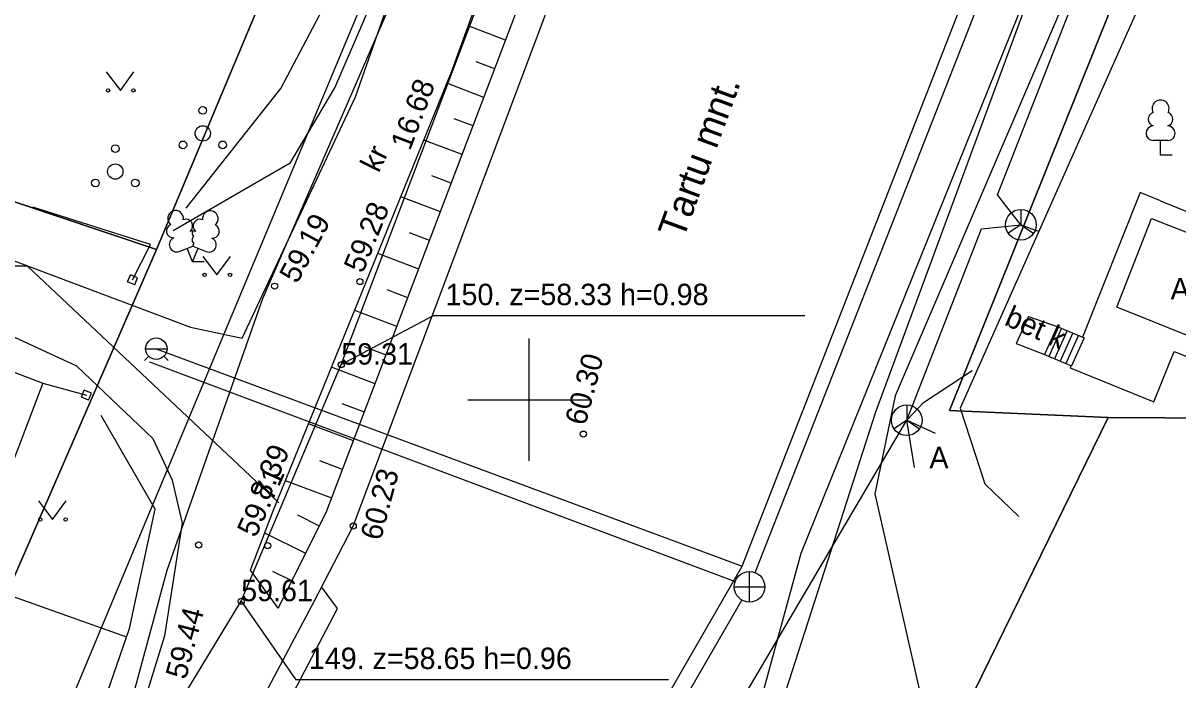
# Model space of a CAD drawing. Extents: x 641419 to 642110, y 6457061 to 6457992.
# Drawn here: x 641533.48 to 641571.19, y 6457340.85 to 6457362.3 of the extents above; entities that cross this region are included whole.
import ezdxf

# ---------------------------------------------------------------- set-up
doc = ezdxf.new("R2010")
doc.units = 0
for name, color, linetype in [('ABIJOONIS', 7, 'Continuous'), ('AED', 7, 'Continuous'), ('GKAEV', 7, 'Continuous'), ('HALJASTUS', 7, 'Continuous'), ('HOONE', 7, 'Continuous'), ('JOONSIDE', 7, 'Continuous'), ('KORGUS', 7, 'Continuous'), ('KPKAABEL', 7, 'Continuous'), ('KTRASS', 7, 'Continuous'), ('MPKAABEL', 7, 'Continuous'), ('MPOHULIIN', 7, 'Continuous'), ('PIIR', 7, 'Continuous'), ('PUU', 7, 'Continuous'), ('RELJEEF', 7, 'Continuous'), ('SIKAEV', 7, 'Continuous'), ('TEE', 7, 'Continuous'), ('TKAEV', 7, 'Continuous'), ('VKAEV', 7, 'Continuous'), ('VORK', 7, 'Continuous'), ('VTRASS', 7, 'Continuous')]:
    doc.layers.add(name, color=color, linetype=linetype)

msp = doc.modelspace()

# ---------------------------------------------------------------- linework, layer by layer
at = {"layer": 'ABIJOONIS'}
for p, q in [((641543.869, 6457351.147), (641546.855, 6457352.737)), ((641559.007, 6457352.737), (641546.855, 6457352.737)), ((641540.601, 6457343.421), (641542.39, 6457340.857)), ((641554.556, 6457340.857), (641542.39, 6457340.857))]:
    msp.add_line(p, q, dxfattribs=at)
for points in [[(641541.832, 6457346.636), (641533.622, 6457354.357), (641502.795, 6457354.357)], [(641543.869, 6457351.147), (641543.869, 6457351.147), (641543.869, 6457351.147)], [(641540.601, 6457343.421), (641540.601, 6457343.421), (641540.601, 6457343.421)]]:
    msp.add_lwpolyline(points, dxfattribs=at)
at = {"layer": 'AED'}
for p, q in [((641536.893, 6457353.848), (641536.988, 6457354.079)), ((641537.219, 6457353.984), (641536.988, 6457354.079)), ((641537.124, 6457353.753), (641537.219, 6457353.984)), ((641537.124, 6457353.753), (641536.893, 6457353.848)), ((641535.382, 6457350.079), (641535.477, 6457350.31)), ((641535.708, 6457350.215), (641535.477, 6457350.31)), ((641535.613, 6457349.984), (641535.708, 6457350.215)), ((641535.613, 6457349.984), (641535.382, 6457350.079))]:
    msp.add_line(p, q, dxfattribs=at)
for points in [[(641538.804, 6457356.258), (641541.9, 6457360.164), (641544.931, 6457365.931), (641545.566, 6457368.539), (641545.115, 6457370.601)], [(641537.056, 6457353.916), (641537.635, 6457355.065), (641533.791, 6457356.291)], [(641534.125, 6457350.537), (641535.545, 6457350.147)]]:
    msp.add_lwpolyline(points, dxfattribs=at)
at = {"layer": 'GKAEV'}
for p, q in [((641557.203, 6457343.391), (641557.203, 6457344.391)), ((641556.703, 6457343.891), (641557.703, 6457343.891))]:
    msp.add_line(p, q, dxfattribs=at)
msp.add_circle((641557.203, 6457343.891), 0.5, dxfattribs=at)
at = {"layer": 'HALJASTUS'}
for p, q in [((641536.19, 6457360.707), (641536.654, 6457360.1)), ((641536.654, 6457360.1), (641537.099, 6457360.707)), ((641542.195, 6457357.723), (641538.384, 6457355.51)), ((641539.345, 6457354.68), (641539.808, 6457354.074)), ((641539.808, 6457354.074), (641540.254, 6457354.68)), ((641533.976, 6457346.696), (641534.439, 6457346.089)), ((641534.439, 6457346.089), (641534.884, 6457346.696))]:
    msp.add_line(p, q, dxfattribs=at)
for points in [[(641542.195, 6457357.723), (641543.656, 6457360.189), (641546.198, 6457366.068), (641546.561, 6457368.061), (641545.795, 6457371.08)], [(641534.503, 6457335.443), (641536.949, 6457342.528), (641537.794, 6457346.426), (641536.033, 6457349.482)], [(641531.672, 6457344.095), (641536.851, 6457342.253)]]:
    msp.add_lwpolyline(points, dxfattribs=at)
for centre, radius in [((641536.253, 6457360.1), 0.055), ((641537.082, 6457360.1), 0.055), ((641539.347, 6457359.447), 0.125), ((641539.347, 6457358.697), 0.25), ((641536.49, 6457358.202), 0.125), ((641538.697, 6457358.322), 0.125), ((641539.997, 6457358.322), 0.125), ((641536.49, 6457357.452), 0.25), ((641535.84, 6457357.077), 0.125), ((641537.14, 6457357.077), 0.125), ((641539.407, 6457354.074), 0.055), ((641540.236, 6457354.074), 0.055), ((641534.038, 6457346.089), 0.055), ((641534.867, 6457346.089), 0.055)]:
    msp.add_circle(centre, radius, dxfattribs=at)
at = {"layer": 'HOONE'}
for points in [[(641574.788, 6457350.777), (641569.195, 6457353.017), (641570.334, 6457355.92), (641575.942, 6457353.719)], [(641531.579, 6457351.513), (641534.125, 6457350.537), (641528.38, 6457335.45), (641523.94, 6457337.18), (641524.983, 6457340.205), (641521.71, 6457341.486), (641523.361, 6457345.705), (641520.334, 6457346.889), (641521.096, 6457348.835)]]:
    msp.add_lwpolyline(points, dxfattribs=at)
at = {"layer": 'KORGUS'}
for centre in [(641541.694, 6457353.708), (641544.478, 6457353.857), (641543.869, 6457351.147), (641551.774, 6457348.877), (641544.261, 6457345.875), (641539.212, 6457345.257), (641541.47, 6457345.233), (641540.601, 6457343.421)]:
    msp.add_circle(centre, 0.1, dxfattribs=at)
at = {"layer": 'KPKAABEL'}
msp.add_lwpolyline([(641504.648, 6457312.689), (641528.151, 6457323.681), (641550.581, 6457377.408)], dxfattribs=at)
at = {"layer": 'KTRASS'}
for points in [[(641557.386, 6457344.356), (641565.786, 6457365.761)], [(641537.605, 6457351.242), (641556.735, 6457344.067)], [(641545.979, 6457324.455), (641556.953, 6457343.458)]]:
    msp.add_lwpolyline(points, dxfattribs=at)
at = {"layer": 'MPKAABEL'}
msp.add_lwpolyline([(641528.534, 6457331.555), (641529.448, 6457331.022), (641532.246, 6457330.631), (641534.482, 6457333.336), (641540.601, 6457343.421), (641543.869, 6457351.147), (641549.792, 6457366.743), (641550.37, 6457370.79), (641549.388, 6457375.628), (641549.503, 6457379.219), (641548.982, 6457379.475)], dxfattribs=at)
msp.add_lwpolyline([(641528.534, 6457331.555), (641529.448, 6457331.022), (641532.246, 6457330.631), (641534.482, 6457333.336), (641540.601, 6457343.421), (641543.869, 6457351.147), (641549.792, 6457366.743), (641550.37, 6457370.79), (641549.388, 6457375.628), (641549.503, 6457379.219), (641548.982, 6457379.475)], dxfattribs=at)
at = {"layer": 'MPOHULIIN'}
msp.add_lwpolyline([(641619.665, 6457556.747), (641619.059, 6457553.97), (641617.823, 6457543.529), (641614.268, 6457520.109), (641612.104, 6457512.666), (641607.814, 6457495.609), (641602.918, 6457475.554), (641598.512, 6457458.244), (641596.267, 6457452.287), (641593.309, 6457440.416), (641589.517, 6457427.576), (641585.417, 6457413.184), (641578.704, 6457395.718), (641571.554, 6457376.825), (641567.313, 6457365.845), (641561.32, 6457349.594), (641557.539, 6457337.868), (641554.526, 6457326.691), (641555.177, 6457319.203)], dxfattribs=at)
at = {"layer": 'PIIR'}
for points in [[(641569.04, 6457446.99), (641554.16, 6457393.85), (641537.84, 6457354.9), (641519.19, 6457312.04), (641509.05, 6457289.09), (641499.5, 6457270.01)], [(641503.96, 6457239.83), (641537.56, 6457300.39), (641541.6, 6457299.46), (641556.66, 6457323.19), (641562.72, 6457323.01), (641562.85, 6457337.02), (641568.91, 6457349.42), (641563.73, 6457349.65), (641591.66, 6457419.16), (641595.67, 6457421.17), (641597.39, 6457428.63), (641593.91, 6457430.93)]]:
    msp.add_lwpolyline(points, dxfattribs=at)
for points in [[(641593.91, 6457430.93), (641597.39, 6457428.63), (641595.67, 6457421.17), (641591.66, 6457419.16), (641563.73, 6457349.65), (641568.91, 6457349.42), (641585.53, 6457349.32), (641604.8, 6457380.02), (641621.1, 6457432.44), (641623.24, 6457439.05)], [(641469.89, 6457377.71), (641537.84, 6457354.9), (641554.16, 6457393.85), (641515.09, 6457407.02)], [(641450.84, 6457342.81), (641519.19, 6457312.04), (641537.84, 6457354.9), (641469.89, 6457377.71)], [(641562.85, 6457337.02), (641562.72, 6457323.01), (641582.99, 6457323.4), (641585.53, 6457349.32), (641568.91, 6457349.42)]]:
    msp.add_lwpolyline(points, close=True, dxfattribs=at)
at = {"layer": 'PUU'}
for p, q in [((641570.867, 6457358.464), (641570.387, 6457358.464)), ((641570.627, 6457357.989), (641570.627, 6457358.464)), ((641571.007, 6457357.989), (641570.627, 6457357.989)), ((641538.575, 6457354.842), (641539.02, 6457355.017)), ((641539.015, 6457354.507), (641538.84, 6457354.947)), ((641539.015, 6457354.507), (641539.195, 6457354.947)), ((641539.02, 6457355.017), (641539.46, 6457354.837)), ((641539.395, 6457354.507), (641539.015, 6457354.507))]:
    msp.add_line(p, q, dxfattribs=at)
msp.add_lwpolyline([(641539.02, 6457355.512), (641539, 6457355.437), (641539, 6457355.417), (641539.01, 6457355.387), (641539.03, 6457355.352), (641539.035, 6457355.332), (641539.02, 6457355.297), (641538.995, 6457355.247), (641538.99, 6457355.222), (641538.995, 6457355.207), (641539.005, 6457355.177), (641539.04, 6457355.117), (641539.045, 6457355.097), (641539.04, 6457355.077), (641539.025, 6457355.042), (641539.02, 6457355.017)], dxfattribs=at)
for centre, radius, start, end in [((641570.627, 6457359.509), 0.277, 332.5799, 207.4201), ((641570.457, 6457359.162), 0.233, 109.0217, 253.1415), ((641570.797, 6457359.162), 0.233, 286.8508, 70.9859), ((641570.39, 6457358.701), 0.238, 90.0016, 269.3953), ((641570.864, 6457358.701), 0.238, 270.6047, 89.9984), ((641538.458, 6457355.921), 0.256, 111.5027, 232.5173), ((641538.458, 6457355.921), 0.256, 350.4856, 111.5002), ((641538.793, 6457355.671), 0.224, 308.5041, 111.5725), ((641539.256, 6457355.666), 0.225, 67.7016, 230.5126), ((641539.594, 6457355.912), 0.256, 67.6168, 188.6314), ((641539.594, 6457355.912), 0.256, 306.5997, 67.6143), ((641538.384, 6457355.51), 0.224, 111.4304, 274.4987), ((641539.019, 6457355.274), 0.237, 66.7655, 111.5015), ((641539.661, 6457355.5), 0.224, 264.6183, 67.6866), ((641538.489, 6457355.065), 0.237, 111.5014, 291.5004), ((641539.55, 6457355.057), 0.237, 247.6166, 67.6155)]:
    msp.add_arc(centre, radius, start, end, dxfattribs=at)
at = {"layer": 'RELJEEF'}
for p, q in [((641549.238, 6457361.742), (641548.016, 6457362.207)), ((641548.883, 6457360.808), (641548.279, 6457361.037)), ((641548.528, 6457359.873), (641547.319, 6457360.332)), ((641548.173, 6457358.938), (641547.558, 6457359.171)), ((641547.818, 6457358.003), (641546.566, 6457358.478)), ((641547.463, 6457357.068), (641546.827, 6457357.31)), ((641547.108, 6457356.133), (641545.814, 6457356.625)), ((641546.754, 6457355.198), (641546.095, 6457355.448)), ((641546.399, 6457354.263), (641545.061, 6457354.771)), ((641546.044, 6457353.328), (641545.364, 6457353.586)), ((641545.689, 6457352.394), (641544.308, 6457352.918)), ((641545.334, 6457351.459), (641544.633, 6457351.725)), ((641544.979, 6457350.524), (641543.555, 6457351.064)), ((641544.624, 6457349.589), (641543.901, 6457349.863)), ((641544.269, 6457348.654), (641542.803, 6457349.211)), ((641543.914, 6457347.719), (641543.17, 6457348.002)), ((641543.559, 6457346.784), (641542.05, 6457347.357)), ((641543.157, 6457345.87), (641542.447, 6457346.227)), ((641542.708, 6457344.977), (641541.374, 6457345.648)), ((641542.258, 6457344.083), (641541.637, 6457344.396)), ((641541.809, 6457343.19), (641541.809, 6457343.19))]:
    msp.add_line(p, q, dxfattribs=at)
at = {"layer": 'SIKAEV'}
for p, q in [((641566.066, 6457356.213), (641566.066, 6457355.713)), ((641566.066, 6457355.713), (641565.651, 6457355.438)), ((641566.066, 6457355.713), (641566.481, 6457355.438)), ((641562.336, 6457349.829), (641562.336, 6457349.329)), ((641562.336, 6457349.329), (641561.921, 6457349.054)), ((641562.336, 6457349.329), (641562.751, 6457349.054))]:
    msp.add_line(p, q, dxfattribs=at)
for centre in [(641566.066, 6457355.713), (641562.336, 6457349.329)]:
    msp.add_circle(centre, 0.5, dxfattribs=at)
at = {"layer": 'TEE'}
for p, q in [((641567.249, 6457352.392), (641566.835, 6457351.475)), ((641567.392, 6457352.333), (641566.978, 6457351.416)), ((641567.577, 6457352.256), (641567.163, 6457351.339)), ((641567.761, 6457352.179), (641567.347, 6457351.262)), ((641567.946, 6457352.103), (641567.532, 6457351.186))]:
    msp.add_line(p, q, dxfattribs=at)
for points in [[(641556.972, 6457322.287), (641556.738, 6457322.352), (641555.819, 6457322.829), (641555.076, 6457323.555), (641554.505, 6457324.415), (641554.085, 6457325.354), (641553.97, 6457326.37), (641554.084, 6457327.428), (641558.886, 6457344.986), (641567.211, 6457365.604), (641569.391, 6457367.809), (641577.217, 6457389.993), (641584.095, 6457409.538), (641582.648, 6457412.084), (641583.621, 6457416.125), (641588.463, 6457435.861)], [(641597.066, 6457408.588), (641592.354, 6457417.032), (641590.613, 6457417.917), (641586.093, 6457405.345), (641584.394, 6457401.747), (641575.556, 6457377.61), (641571.372, 6457366.132), (641564.084, 6457349.721), (641564.883, 6457347.249), (641566.002, 6457346.182)], [(641541.809, 6457343.19), (641543.38, 6457346.313), (641552.078, 6457369.222), (641554.327, 6457375.83), (641557.337, 6457384.645), (641557.633, 6457385.443), (641558.749, 6457390.033), (641559.146, 6457391.849)], [(641539.986, 6457337.775), (641543.003, 6457343.457), (641544.261, 6457345.875), (641552.84, 6457368.69), (641560.095, 6457389.397), (641560.023, 6457390.355), (641560.294, 6457391.326)], [(641541.809, 6457343.19), (641540.91, 6457344.431), (641541.65, 6457346.373), (641547.459, 6457360.676), (641549.441, 6457366.124), (641550.138, 6457370.236), (641549.645, 6457372.367), (641548.383, 6457374.368), (641546.913, 6457375.967)], [(641533.008, 6457354.601), (641538.944, 6457352.371), (641540.638, 6457352.009), (641544.338, 6457359.885), (641547.064, 6457367.68), (641547.081, 6457369.693), (641546.315, 6457371.456), (641544.977, 6457373.09)], [(641569.388, 6457367.453), (641561.958, 6457350.13), (641561.296, 6457346.931), (641563.074, 6457339.108), (641563.737, 6457337.563), (641565.336, 6457337.482), (641566.186, 6457338.584)], [(641569.388, 6457367.453), (641561.958, 6457350.13), (641561.296, 6457346.931), (641563.074, 6457339.108), (641563.737, 6457337.563), (641565.336, 6457337.482), (641566.186, 6457338.584)], [(641569.388, 6457367.453), (641561.958, 6457350.13), (641561.296, 6457346.931), (641563.074, 6457339.108), (641563.737, 6457337.563), (641565.336, 6457337.482), (641566.186, 6457338.584)], [(641570.629, 6457356.492), (641569.965, 6457356.763), (641568.081, 6457352.047)], [(641570.629, 6457356.492), (641576.788, 6457353.991), (641575.162, 6457349.939)], [(641535.23, 6457351.092), (641532.063, 6457352.558)], [(641566.312, 6457352.718), (641565.916, 6457351.839)], [(641566.312, 6457352.718), (641567.249, 6457352.392)], [(641567.249, 6457352.392), (641568.131, 6457352.026)], [(641565.916, 6457351.839), (641566.835, 6457351.475)], [(641568.131, 6457352.026), (641567.717, 6457351.109)], [(641566.835, 6457351.475), (641567.717, 6457351.109)], [(641570.406, 6457349.932), (641571.076, 6457351.579), (641575.162, 6457349.939)], [(641535.23, 6457351.092), (641537.719, 6457348.73), (641538.348, 6457347.371), (641538.672, 6457345.966), (641538.096, 6457342.295), (641535.964, 6457335.37), (641532.586, 6457328.223), (641527.223, 6457317.759), (641525.935, 6457317.414), (641524.641, 6457316.612), (641522.036, 6457314.445), (641520.55, 6457312.239), (641519.216, 6457311.866)], [(641567.707, 6457351.113), (641567.679, 6457351.042), (641570.406, 6457349.932)], [(641526.591, 6457312.342), (641528.272, 6457314.001), (641535.462, 6457327.371), (641543.746, 6457343.18), (641543.229, 6457343.891)]]:
    msp.add_lwpolyline(points, dxfattribs=at)
at = {"layer": 'TKAEV'}
for points in [[(641566.066, 6457355.713), (641565.296, 6457356.695), (641588.785, 6457416.583), (641604.155, 6457474.078), (641615.66, 6457518.69)], [(641520.86, 6457302.897), (641523.576, 6457307.795), (641524.821, 6457311.423), (641529.369, 6457320.096), (641534.444, 6457331.588), (641535.491, 6457334.535), (641536.231, 6457337.254), (641538.185, 6457344.435), (641541.306, 6457353.306), (641545.574, 6457363.146), (641547.074, 6457367.842), (641546.343, 6457371.438), (641544.636, 6457373.467), (641542.375, 6457374.911), (641541.984, 6457374.301), (641541.494, 6457373.175)], [(641534.28, 6457301.492), (641535.134, 6457303.178), (641562.342, 6457349.33), (641564.774, 6457355.579), (641566.066, 6457355.713)], [(641566.066, 6457355.713), (641566.661, 6457355.49)], [(641562.342, 6457349.33), (641562.882, 6457349.908), (641564.473, 6457350.956)], [(641562.342, 6457349.33), (641563.26, 6457348.912)], [(641562.594, 6457347.79), (641562.342, 6457349.33)]]:
    msp.add_lwpolyline(points, dxfattribs=at)
at = {"layer": 'VKAEV'}
for p, q in [((641537.582, 6457351.419), (641537.442, 6457351.279)), ((641537.479, 6457351.666), (641538.179, 6457351.666)), ((641538.076, 6457351.419), (641538.216, 6457351.279))]:
    msp.add_line(p, q, dxfattribs=at)
msp.add_circle((641537.829, 6457351.666), 0.35, dxfattribs=at)
at = {"layer": 'VORK'}
for p, q in [((641550, 6457352), (641550, 6457348)), ((641548, 6457350), (641552, 6457350))]:
    msp.add_line(p, q, dxfattribs=at)
at = {"layer": 'VTRASS'}
for points in [[(641530.727, 6457301.864), (641537.445, 6457313.087), (641537.889, 6457313.747), (641538.23, 6457314.254), (641544.952, 6457323.725), (641556.96, 6457344.568), (641565.704, 6457366.957), (641572.983, 6457386.158), (641582.568, 6457418.929), (641588.846, 6457441.73), (641592.615, 6457455.595), (641601.802, 6457489.361), (641612.116, 6457529.948), (641612.476, 6457530.285)], [(641537.829, 6457351.666), (641556.96, 6457344.568)]]:
    msp.add_lwpolyline(points, dxfattribs=at)

# ---------------------------------------------------------------- texts
at = {"layer": 'ABIJOONIS'}
for s, p in [('150. z=58.33 h=0.98', (641547.275, 6457353.087)), ('149. z=58.65 h=0.96', (641542.81, 6457341.207))]:
    msp.add_text(s, height=0.7, dxfattribs=at).set_placement(p)
at = {"layer": 'HOONE'}
msp.add_text('ARM', height=0.7, dxfattribs=at).set_placement((641570.954, 6457353.273))
at = {"layer": 'JOONSIDE'}
for s, rotation, p in [('16.68', 69.2035, (641546.115, 6457358.11)), ('8.39', 67.074, (641541.492, 6457346.665))]:
    msp.add_text(s, height=0.7, rotation=rotation, dxfattribs=at).set_placement(p)
at = {"layer": 'KORGUS'}
for s, rotation, p in [(' 59.28', 68.0218, (641544.478, 6457353.857)), (' 59.19', 61.7229, (641542.304, 6457353.53)), (' 60.30', 75.1353, (641551.774, 6457348.877)), (' 59.71', 65.5538, (641540.965, 6457345.229)), (' 60.23', 75.1353, (641545.091, 6457345.12)), (' 59.44', 75.154, (641538.729, 6457340.586))]:
    msp.add_text(s, height=0.7, rotation=rotation, dxfattribs=at).set_placement(p)
for s, p in [('59.31', (641543.869, 6457351.147)), ('59.61', (641540.601, 6457343.421))]:
    msp.add_text(s, height=0.7, dxfattribs=at).set_placement(p)
at = {"layer": 'TEE'}
for s, height, rotation, p in [('Tartu mnt.', 0.9, 69.874, (641555.037, 6457355.207)), ('kr', 0.7, 63.8109, (641545.089, 6457357.381)), ('bet k', 0.7, 336.0214, (641565.487, 6457352.458))]:
    msp.add_text(s, height=height, rotation=rotation, dxfattribs=at).set_placement(p)
msp.add_text('A', height=0.7, dxfattribs=at).set_placement((641563.078, 6457347.764))

doc.saveas('drawing.dxf')
